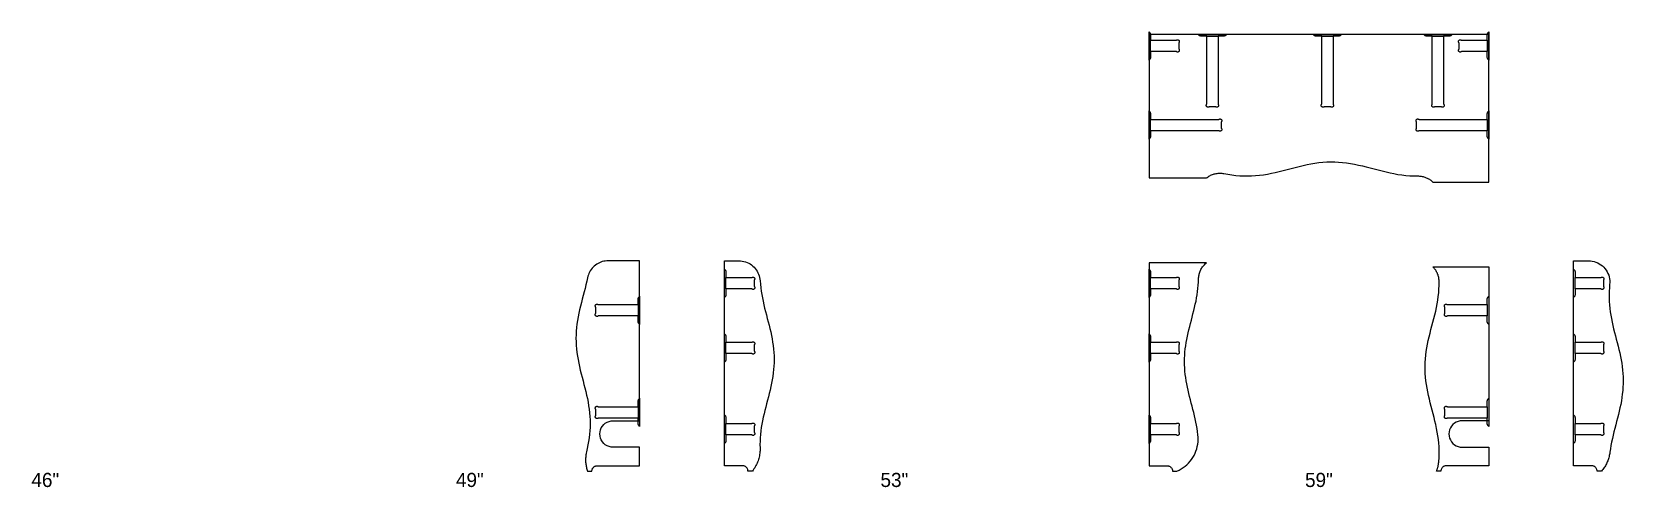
# Model space of a CAD drawing. Header units: inches. Extents: x 0 to 986, y -3 to 61.
# Drawn here: x 502.1 to 727, y -3 to 61.4 of the extents above; entities that cross this region are included whole.
import ezdxf
from ezdxf.enums import TextEntityAlignment as Align

# ---------------------------------------------------------------- set-up
doc = ezdxf.new("R2010")
doc.units = ezdxf.units.IN

msp = doc.modelspace()

# ---------------------------------------------------------------- linework, layer by layer
at = {"layer": 'BRACKET_CUT_LINE', "color": 4}
for p, q in [((668.15, 60.8), (669.75, 60.8)), ((684.4, 60.8), (686, 60.8)), ((700.02, 60.8), (701.62, 60.8)), ((660.2, 58.6), (660.2, 60.2)), ((707.8, 60.2), (707.8, 58.6)), ((660.2, 47.4), (660.2, 49)), ((707.8, 49), (707.8, 47.4)), ((600.2, 25.02), (600.2, 26.62)), ((660.2, 25.02), (660.2, 26.62)), ((720.2, 25.02), (720.2, 26.62)), ((587.8, 22.8), (587.8, 21.2)), ((707.8, 22.8), (707.8, 21.2)), ((600.2, 15.88), (600.2, 17.48)), ((660.2, 15.88), (660.2, 17.48)), ((720.2, 15.88), (720.2, 17.48)), ((587.8, 8.35), (587.8, 6.75)), ((707.8, 8.35), (707.8, 6.75)), ((600.2, 4.38), (600.2, 5.97)), ((660.2, 4.38), (660.2, 5.97)), ((720.2, 4.38), (720.2, 5.97))]:
    msp.add_line(p, q, dxfattribs=at)
at = {"layer": 'BRACKET_OUTLINE', "color": 6}
for points in [[(660, 61.4), (660.04, 61.36), (660.08, 61.32), (660.12, 61.27), (660.15, 61.22), (660.17, 61.17), (660.19, 61.11), (660.2, 61.06), (660.2, 61), (660.2, 60.2), (663.85, 60.2), (663.86, 60.22), (663.88, 60.23), (663.91, 60.24), (663.93, 60.25), (663.95, 60.26), (663.97, 60.27), (664, 60.27), (664.02, 60.27), (664.05, 60.27), (664.07, 60.27), (664.1, 60.26), (664.12, 60.25), (664.14, 60.24), (664.16, 60.23), (664.18, 60.22), (664.2, 60.2), (664.22, 60.18), (664.23, 60.16), (664.24, 60.14), (664.25, 60.12), (664.26, 60.1), (664.27, 60.07), (664.27, 60.05), (664.27, 60.02), (664.27, 60), (664.27, 59.97), (664.26, 59.95), (664.25, 59.93), (664.24, 59.91), (664.23, 59.88), (664.22, 59.86), (664.2, 59.85), (664.2, 58.95), (664.22, 58.94), (664.23, 58.92), (664.24, 58.89), (664.25, 58.87), (664.26, 58.85), (664.27, 58.83), (664.27, 58.8), (664.27, 58.78), (664.27, 58.75), (664.27, 58.73), (664.26, 58.7), (664.25, 58.68), (664.24, 58.66), (664.23, 58.64), (664.22, 58.62), (664.2, 58.6), (664.18, 58.58), (664.16, 58.57), (664.14, 58.56), (664.12, 58.55), (664.1, 58.54), (664.07, 58.53), (664.05, 58.53), (664.02, 58.53), (664, 58.53), (663.97, 58.53), (663.95, 58.54), (663.93, 58.55), (663.91, 58.56), (663.88, 58.57), (663.86, 58.58), (663.85, 58.6), (660.2, 58.6), (660.2, 57.8), (660.2, 57.74), (660.19, 57.69), (660.17, 57.63), (660.15, 57.58), (660.12, 57.53), (660.08, 57.48), (660.04, 57.44), (660, 57.4), (660, 61.4)], [(670.95, 61), (670.91, 60.96), (670.87, 60.92), (670.82, 60.88), (670.77, 60.85), (670.72, 60.83), (670.66, 60.81), (670.61, 60.8), (670.55, 60.8), (669.75, 60.8), (669.75, 51.15), (669.77, 51.14), (669.78, 51.12), (669.79, 51.09), (669.8, 51.07), (669.81, 51.05), (669.82, 51.03), (669.82, 51), (669.82, 50.98), (669.82, 50.95), (669.82, 50.93), (669.81, 50.9), (669.8, 50.88), (669.79, 50.86), (669.78, 50.84), (669.77, 50.82), (669.75, 50.8), (669.73, 50.78), (669.71, 50.77), (669.69, 50.76), (669.67, 50.75), (669.65, 50.74), (669.62, 50.73), (669.6, 50.73), (669.57, 50.73), (669.55, 50.73), (669.52, 50.73), (669.5, 50.74), (669.48, 50.75), (669.46, 50.76), (669.43, 50.77), (669.41, 50.78), (669.4, 50.8), (668.5, 50.8), (668.49, 50.78), (668.47, 50.77), (668.44, 50.76), (668.42, 50.75), (668.4, 50.74), (668.38, 50.73), (668.35, 50.73), (668.33, 50.73), (668.3, 50.73), (668.28, 50.73), (668.25, 50.74), (668.23, 50.75), (668.21, 50.76), (668.19, 50.77), (668.17, 50.78), (668.15, 50.8), (668.13, 50.82), (668.12, 50.84), (668.11, 50.86), (668.1, 50.88), (668.09, 50.9), (668.08, 50.93), (668.08, 50.95), (668.08, 50.98), (668.08, 51), (668.08, 51.03), (668.09, 51.05), (668.1, 51.07), (668.11, 51.09), (668.12, 51.12), (668.13, 51.14), (668.15, 51.15), (668.15, 60.8), (667.35, 60.8), (667.29, 60.8), (667.24, 60.81), (667.18, 60.83), (667.13, 60.85), (667.08, 60.88), (667.03, 60.92), (666.99, 60.96), (666.95, 61), (670.95, 61)], [(687.2, 61), (687.16, 60.96), (687.12, 60.92), (687.07, 60.88), (687.02, 60.85), (686.97, 60.83), (686.91, 60.81), (686.86, 60.8), (686.8, 60.8), (686, 60.8), (686, 51.15), (686.02, 51.14), (686.03, 51.12), (686.04, 51.09), (686.05, 51.07), (686.06, 51.05), (686.07, 51.03), (686.07, 51), (686.07, 50.98), (686.07, 50.95), (686.07, 50.93), (686.06, 50.9), (686.05, 50.88), (686.04, 50.86), (686.03, 50.84), (686.02, 50.82), (686, 50.8), (685.98, 50.78), (685.96, 50.77), (685.94, 50.76), (685.92, 50.75), (685.9, 50.74), (685.87, 50.73), (685.85, 50.73), (685.82, 50.73), (685.8, 50.73), (685.77, 50.73), (685.75, 50.74), (685.73, 50.75), (685.71, 50.76), (685.68, 50.77), (685.66, 50.78), (685.65, 50.8), (684.75, 50.8), (684.74, 50.78), (684.72, 50.77), (684.69, 50.76), (684.67, 50.75), (684.65, 50.74), (684.63, 50.73), (684.6, 50.73), (684.58, 50.73), (684.55, 50.73), (684.53, 50.73), (684.5, 50.74), (684.48, 50.75), (684.46, 50.76), (684.44, 50.77), (684.42, 50.78), (684.4, 50.8), (684.38, 50.82), (684.37, 50.84), (684.36, 50.86), (684.35, 50.88), (684.34, 50.9), (684.33, 50.93), (684.33, 50.95), (684.33, 50.98), (684.33, 51), (684.33, 51.03), (684.34, 51.05), (684.35, 51.07), (684.36, 51.09), (684.37, 51.12), (684.38, 51.14), (684.4, 51.15), (684.4, 60.8), (683.6, 60.8), (683.54, 60.8), (683.49, 60.81), (683.43, 60.83), (683.38, 60.85), (683.33, 60.88), (683.28, 60.92), (683.24, 60.96), (683.2, 61), (687.2, 61)], [(702.83, 61), (702.79, 60.96), (702.75, 60.92), (702.7, 60.88), (702.65, 60.85), (702.6, 60.83), (702.54, 60.81), (702.48, 60.8), (702.42, 60.8), (701.62, 60.8), (701.62, 51.15), (701.64, 51.14), (701.66, 51.12), (701.67, 51.09), (701.68, 51.07), (701.69, 51.05), (701.69, 51.03), (701.7, 51), (701.7, 50.98), (701.7, 50.95), (701.69, 50.93), (701.69, 50.9), (701.68, 50.88), (701.67, 50.86), (701.66, 50.84), (701.64, 50.82), (701.62, 50.8), (701.61, 50.78), (701.59, 50.77), (701.57, 50.76), (701.54, 50.75), (701.52, 50.74), (701.5, 50.73), (701.47, 50.73), (701.45, 50.73), (701.42, 50.73), (701.4, 50.73), (701.38, 50.74), (701.35, 50.75), (701.33, 50.76), (701.31, 50.77), (701.29, 50.78), (701.27, 50.8), (700.38, 50.8), (700.36, 50.78), (700.34, 50.77), (700.32, 50.76), (700.3, 50.75), (700.27, 50.74), (700.25, 50.73), (700.23, 50.73), (700.2, 50.73), (700.18, 50.73), (700.15, 50.73), (700.13, 50.74), (700.11, 50.75), (700.08, 50.76), (700.06, 50.77), (700.04, 50.78), (700.02, 50.8), (700.01, 50.82), (699.99, 50.84), (699.98, 50.86), (699.97, 50.88), (699.96, 50.9), (699.96, 50.93), (699.95, 50.95), (699.95, 50.98), (699.95, 51), (699.96, 51.03), (699.96, 51.05), (699.97, 51.07), (699.98, 51.09), (699.99, 51.12), (700.01, 51.14), (700.02, 51.15), (700.02, 60.8), (699.23, 60.8), (699.17, 60.8), (699.11, 60.81), (699.05, 60.83), (699, 60.85), (698.95, 60.88), (698.9, 60.92), (698.86, 60.96), (698.83, 61), (702.83, 61)], [(708, 57.4), (707.96, 57.44), (707.92, 57.48), (707.88, 57.53), (707.85, 57.58), (707.83, 57.63), (707.81, 57.69), (707.8, 57.74), (707.8, 57.8), (707.8, 58.6), (704.15, 58.6), (704.14, 58.58), (704.12, 58.57), (704.09, 58.56), (704.07, 58.55), (704.05, 58.54), (704.03, 58.53), (704, 58.53), (703.98, 58.53), (703.95, 58.53), (703.93, 58.53), (703.9, 58.54), (703.88, 58.55), (703.86, 58.56), (703.84, 58.57), (703.82, 58.58), (703.8, 58.6), (703.78, 58.62), (703.77, 58.64), (703.76, 58.66), (703.75, 58.68), (703.74, 58.7), (703.73, 58.73), (703.73, 58.75), (703.73, 58.78), (703.73, 58.8), (703.73, 58.83), (703.74, 58.85), (703.75, 58.87), (703.76, 58.89), (703.77, 58.92), (703.78, 58.94), (703.8, 58.95), (703.8, 59.85), (703.78, 59.86), (703.77, 59.88), (703.76, 59.91), (703.75, 59.93), (703.74, 59.95), (703.73, 59.97), (703.73, 60), (703.73, 60.02), (703.73, 60.05), (703.73, 60.07), (703.74, 60.1), (703.75, 60.12), (703.76, 60.14), (703.77, 60.16), (703.78, 60.18), (703.8, 60.2), (703.82, 60.22), (703.84, 60.23), (703.86, 60.24), (703.88, 60.25), (703.9, 60.26), (703.93, 60.27), (703.95, 60.27), (703.98, 60.27), (704, 60.27), (704.03, 60.27), (704.05, 60.26), (704.07, 60.25), (704.09, 60.24), (704.12, 60.23), (704.14, 60.22), (704.15, 60.2), (707.8, 60.2), (707.8, 61), (707.8, 61.06), (707.81, 61.11), (707.83, 61.17), (707.85, 61.22), (707.88, 61.27), (707.92, 61.32), (707.96, 61.36), (708, 61.4), (708, 57.4)], [(660, 50.2), (660.04, 50.16), (660.08, 50.12), (660.12, 50.07), (660.15, 50.02), (660.17, 49.97), (660.19, 49.91), (660.2, 49.86), (660.2, 49.8), (660.2, 49), (669.85, 49), (669.86, 49.02), (669.88, 49.03), (669.91, 49.04), (669.93, 49.05), (669.95, 49.06), (669.97, 49.07), (670, 49.07), (670.02, 49.07), (670.05, 49.07), (670.07, 49.07), (670.1, 49.06), (670.12, 49.05), (670.14, 49.04), (670.16, 49.03), (670.18, 49.02), (670.2, 49), (670.22, 48.98), (670.23, 48.96), (670.24, 48.94), (670.25, 48.92), (670.26, 48.9), (670.27, 48.87), (670.27, 48.85), (670.27, 48.82), (670.27, 48.8), (670.27, 48.77), (670.26, 48.75), (670.25, 48.73), (670.24, 48.71), (670.23, 48.68), (670.22, 48.66), (670.2, 48.65), (670.2, 47.75), (670.22, 47.74), (670.23, 47.72), (670.24, 47.69), (670.25, 47.67), (670.26, 47.65), (670.27, 47.63), (670.27, 47.6), (670.27, 47.58), (670.27, 47.55), (670.27, 47.53), (670.26, 47.5), (670.25, 47.48), (670.24, 47.46), (670.23, 47.44), (670.22, 47.42), (670.2, 47.4), (670.18, 47.38), (670.16, 47.37), (670.14, 47.36), (670.12, 47.35), (670.1, 47.34), (670.07, 47.33), (670.05, 47.33), (670.02, 47.33), (670, 47.33), (669.97, 47.33), (669.95, 47.34), (669.93, 47.35), (669.91, 47.36), (669.88, 47.37), (669.86, 47.38), (669.85, 47.4), (660.2, 47.4), (660.2, 46.6), (660.2, 46.54), (660.19, 46.49), (660.17, 46.43), (660.15, 46.38), (660.12, 46.33), (660.08, 46.28), (660.04, 46.24), (660, 46.2), (660, 50.2)], [(708, 46.2), (707.96, 46.24), (707.92, 46.28), (707.88, 46.33), (707.85, 46.38), (707.83, 46.43), (707.81, 46.49), (707.8, 46.54), (707.8, 46.6), (707.8, 47.4), (698.15, 47.4), (698.14, 47.38), (698.12, 47.37), (698.09, 47.36), (698.07, 47.35), (698.05, 47.34), (698.03, 47.33), (698, 47.33), (697.98, 47.33), (697.95, 47.33), (697.93, 47.33), (697.9, 47.34), (697.88, 47.35), (697.86, 47.36), (697.84, 47.37), (697.82, 47.38), (697.8, 47.4), (697.78, 47.42), (697.77, 47.44), (697.76, 47.46), (697.75, 47.48), (697.74, 47.5), (697.73, 47.53), (697.73, 47.55), (697.73, 47.58), (697.73, 47.6), (697.73, 47.63), (697.74, 47.65), (697.75, 47.67), (697.76, 47.69), (697.77, 47.72), (697.78, 47.74), (697.8, 47.75), (697.8, 48.65), (697.78, 48.66), (697.77, 48.68), (697.76, 48.71), (697.75, 48.73), (697.74, 48.75), (697.73, 48.77), (697.73, 48.8), (697.73, 48.82), (697.73, 48.85), (697.73, 48.87), (697.74, 48.9), (697.75, 48.92), (697.76, 48.94), (697.77, 48.96), (697.78, 48.98), (697.8, 49), (697.82, 49.02), (697.84, 49.03), (697.86, 49.04), (697.88, 49.05), (697.9, 49.06), (697.93, 49.07), (697.95, 49.07), (697.98, 49.07), (698, 49.07), (698.03, 49.07), (698.05, 49.06), (698.07, 49.05), (698.09, 49.04), (698.12, 49.03), (698.14, 49.02), (698.15, 49), (707.8, 49), (707.8, 49.8), (707.8, 49.86), (707.81, 49.91), (707.83, 49.97), (707.85, 50.02), (707.88, 50.07), (707.92, 50.12), (707.96, 50.16), (708, 50.2), (708, 46.2)], [(600, 27.82), (600.04, 27.79), (600.08, 27.75), (600.12, 27.7), (600.15, 27.65), (600.17, 27.6), (600.19, 27.54), (600.2, 27.48), (600.2, 27.43), (600.2, 26.62), (603.85, 26.62), (603.86, 26.64), (603.88, 26.66), (603.91, 26.67), (603.93, 26.68), (603.95, 26.69), (603.97, 26.69), (604, 26.7), (604.02, 26.7), (604.05, 26.7), (604.07, 26.69), (604.1, 26.69), (604.12, 26.68), (604.14, 26.67), (604.16, 26.66), (604.18, 26.64), (604.2, 26.62), (604.22, 26.61), (604.23, 26.59), (604.24, 26.57), (604.25, 26.54), (604.26, 26.52), (604.27, 26.5), (604.27, 26.47), (604.27, 26.45), (604.27, 26.42), (604.27, 26.4), (604.26, 26.38), (604.25, 26.35), (604.24, 26.33), (604.23, 26.31), (604.22, 26.29), (604.2, 26.27), (604.2, 25.38), (604.22, 25.36), (604.23, 25.34), (604.24, 25.32), (604.25, 25.3), (604.26, 25.27), (604.27, 25.25), (604.27, 25.23), (604.27, 25.2), (604.27, 25.18), (604.27, 25.15), (604.26, 25.13), (604.25, 25.11), (604.24, 25.08), (604.23, 25.06), (604.22, 25.04), (604.2, 25.02), (604.18, 25.01), (604.16, 24.99), (604.14, 24.98), (604.12, 24.97), (604.1, 24.96), (604.07, 24.96), (604.05, 24.95), (604.02, 24.95), (604, 24.95), (603.97, 24.96), (603.95, 24.96), (603.93, 24.97), (603.91, 24.98), (603.88, 24.99), (603.86, 25.01), (603.85, 25.02), (600.2, 25.02), (600.2, 24.22), (600.2, 24.17), (600.19, 24.11), (600.17, 24.05), (600.15, 24), (600.12, 23.95), (600.08, 23.9), (600.04, 23.86), (600, 23.82), (600, 27.82)], [(660, 27.82), (660.04, 27.79), (660.08, 27.75), (660.12, 27.7), (660.15, 27.65), (660.17, 27.6), (660.19, 27.54), (660.2, 27.48), (660.2, 27.43), (660.2, 26.62), (663.85, 26.62), (663.86, 26.64), (663.88, 26.66), (663.91, 26.67), (663.93, 26.68), (663.95, 26.69), (663.97, 26.69), (664, 26.7), (664.02, 26.7), (664.05, 26.7), (664.07, 26.69), (664.1, 26.69), (664.12, 26.68), (664.14, 26.67), (664.16, 26.66), (664.18, 26.64), (664.2, 26.62), (664.22, 26.61), (664.23, 26.59), (664.24, 26.57), (664.25, 26.54), (664.26, 26.52), (664.27, 26.5), (664.27, 26.47), (664.27, 26.45), (664.27, 26.42), (664.27, 26.4), (664.26, 26.38), (664.25, 26.35), (664.24, 26.33), (664.23, 26.31), (664.22, 26.29), (664.2, 26.27), (664.2, 25.38), (664.22, 25.36), (664.23, 25.34), (664.24, 25.32), (664.25, 25.3), (664.26, 25.27), (664.27, 25.25), (664.27, 25.23), (664.27, 25.2), (664.27, 25.18), (664.27, 25.15), (664.26, 25.13), (664.25, 25.11), (664.24, 25.08), (664.23, 25.06), (664.22, 25.04), (664.2, 25.02), (664.18, 25.01), (664.16, 24.99), (664.14, 24.98), (664.12, 24.97), (664.1, 24.96), (664.07, 24.96), (664.05, 24.95), (664.02, 24.95), (664, 24.95), (663.97, 24.96), (663.95, 24.96), (663.93, 24.97), (663.91, 24.98), (663.88, 24.99), (663.86, 25.01), (663.85, 25.02), (660.2, 25.02), (660.2, 24.22), (660.2, 24.17), (660.19, 24.11), (660.17, 24.05), (660.15, 24), (660.12, 23.95), (660.08, 23.9), (660.04, 23.86), (660, 23.82), (660, 27.82)], [(720, 27.82), (720.04, 27.79), (720.08, 27.75), (720.12, 27.7), (720.15, 27.65), (720.17, 27.6), (720.19, 27.54), (720.2, 27.48), (720.2, 27.43), (720.2, 26.62), (723.85, 26.62), (723.86, 26.64), (723.88, 26.66), (723.91, 26.67), (723.93, 26.68), (723.95, 26.69), (723.97, 26.69), (724, 26.7), (724.02, 26.7), (724.05, 26.7), (724.07, 26.69), (724.1, 26.69), (724.12, 26.68), (724.14, 26.67), (724.16, 26.66), (724.18, 26.64), (724.2, 26.62), (724.22, 26.61), (724.23, 26.59), (724.24, 26.57), (724.25, 26.54), (724.26, 26.52), (724.27, 26.5), (724.27, 26.47), (724.27, 26.45), (724.27, 26.42), (724.27, 26.4), (724.26, 26.38), (724.25, 26.35), (724.24, 26.33), (724.23, 26.31), (724.22, 26.29), (724.2, 26.27), (724.2, 25.38), (724.22, 25.36), (724.23, 25.34), (724.24, 25.32), (724.25, 25.3), (724.26, 25.27), (724.27, 25.25), (724.27, 25.23), (724.27, 25.2), (724.27, 25.18), (724.27, 25.15), (724.26, 25.13), (724.25, 25.11), (724.24, 25.08), (724.23, 25.06), (724.22, 25.04), (724.2, 25.02), (724.18, 25.01), (724.16, 24.99), (724.14, 24.98), (724.12, 24.97), (724.1, 24.96), (724.07, 24.96), (724.05, 24.95), (724.02, 24.95), (724, 24.95), (723.97, 24.96), (723.95, 24.96), (723.93, 24.97), (723.91, 24.98), (723.88, 24.99), (723.86, 25.01), (723.85, 25.02), (720.2, 25.02), (720.2, 24.22), (720.2, 24.17), (720.19, 24.11), (720.17, 24.05), (720.15, 24), (720.12, 23.95), (720.08, 23.9), (720.04, 23.86), (720, 23.82), (720, 27.82)], [(588, 20), (587.96, 20.04), (587.92, 20.08), (587.88, 20.13), (587.85, 20.18), (587.83, 20.23), (587.81, 20.29), (587.8, 20.34), (587.8, 20.4), (587.8, 21.2), (582.15, 21.2), (582.14, 21.18), (582.12, 21.17), (582.09, 21.16), (582.07, 21.15), (582.05, 21.14), (582.03, 21.13), (582, 21.13), (581.98, 21.13), (581.95, 21.13), (581.93, 21.13), (581.9, 21.14), (581.88, 21.15), (581.86, 21.16), (581.84, 21.17), (581.82, 21.18), (581.8, 21.2), (581.78, 21.22), (581.77, 21.24), (581.76, 21.26), (581.75, 21.28), (581.74, 21.3), (581.73, 21.33), (581.73, 21.35), (581.73, 21.38), (581.73, 21.4), (581.73, 21.43), (581.74, 21.45), (581.75, 21.47), (581.76, 21.49), (581.77, 21.52), (581.78, 21.54), (581.8, 21.55), (581.8, 22.45), (581.78, 22.46), (581.77, 22.48), (581.76, 22.51), (581.75, 22.53), (581.74, 22.55), (581.73, 22.57), (581.73, 22.6), (581.73, 22.62), (581.73, 22.65), (581.73, 22.67), (581.74, 22.7), (581.75, 22.72), (581.76, 22.74), (581.77, 22.76), (581.78, 22.78), (581.8, 22.8), (581.82, 22.82), (581.84, 22.83), (581.86, 22.84), (581.88, 22.85), (581.9, 22.86), (581.93, 22.87), (581.95, 22.87), (581.98, 22.87), (582, 22.87), (582.03, 22.87), (582.05, 22.86), (582.07, 22.85), (582.09, 22.84), (582.12, 22.83), (582.14, 22.82), (582.15, 22.8), (587.8, 22.8), (587.8, 23.6), (587.8, 23.66), (587.81, 23.71), (587.83, 23.77), (587.85, 23.82), (587.88, 23.87), (587.92, 23.92), (587.96, 23.96), (588, 24), (588, 20)], [(708, 20), (707.96, 20.04), (707.92, 20.08), (707.88, 20.13), (707.85, 20.18), (707.83, 20.23), (707.81, 20.29), (707.8, 20.34), (707.8, 20.4), (707.8, 21.2), (702.15, 21.2), (702.14, 21.18), (702.12, 21.17), (702.09, 21.16), (702.07, 21.15), (702.05, 21.14), (702.03, 21.13), (702, 21.13), (701.98, 21.13), (701.95, 21.13), (701.93, 21.13), (701.9, 21.14), (701.88, 21.15), (701.86, 21.16), (701.84, 21.17), (701.82, 21.18), (701.8, 21.2), (701.78, 21.22), (701.77, 21.24), (701.76, 21.26), (701.75, 21.28), (701.74, 21.3), (701.73, 21.33), (701.73, 21.35), (701.73, 21.38), (701.73, 21.4), (701.73, 21.43), (701.74, 21.45), (701.75, 21.47), (701.76, 21.49), (701.77, 21.52), (701.78, 21.54), (701.8, 21.55), (701.8, 22.45), (701.78, 22.46), (701.77, 22.48), (701.76, 22.51), (701.75, 22.53), (701.74, 22.55), (701.73, 22.57), (701.73, 22.6), (701.73, 22.62), (701.73, 22.65), (701.73, 22.67), (701.74, 22.7), (701.75, 22.72), (701.76, 22.74), (701.77, 22.76), (701.78, 22.78), (701.8, 22.8), (701.82, 22.82), (701.84, 22.83), (701.86, 22.84), (701.88, 22.85), (701.9, 22.86), (701.93, 22.87), (701.95, 22.87), (701.98, 22.87), (702, 22.87), (702.03, 22.87), (702.05, 22.86), (702.07, 22.85), (702.09, 22.84), (702.12, 22.83), (702.14, 22.82), (702.15, 22.8), (707.8, 22.8), (707.8, 23.6), (707.8, 23.66), (707.81, 23.71), (707.83, 23.77), (707.85, 23.82), (707.88, 23.87), (707.92, 23.92), (707.96, 23.96), (708, 24), (708, 20)], [(600, 18.68), (600.04, 18.64), (600.08, 18.6), (600.12, 18.55), (600.15, 18.5), (600.17, 18.45), (600.19, 18.39), (600.2, 18.33), (600.2, 18.28), (600.2, 17.48), (603.85, 17.48), (603.86, 17.49), (603.88, 17.51), (603.91, 17.52), (603.93, 17.53), (603.95, 17.54), (603.97, 17.54), (604, 17.55), (604.02, 17.55), (604.05, 17.55), (604.07, 17.54), (604.1, 17.54), (604.12, 17.53), (604.14, 17.52), (604.16, 17.51), (604.18, 17.49), (604.2, 17.48), (604.22, 17.46), (604.23, 17.44), (604.24, 17.42), (604.25, 17.39), (604.26, 17.37), (604.27, 17.35), (604.27, 17.32), (604.27, 17.3), (604.27, 17.27), (604.27, 17.25), (604.26, 17.23), (604.25, 17.2), (604.24, 17.18), (604.23, 17.16), (604.22, 17.14), (604.2, 17.12), (604.2, 16.23), (604.22, 16.21), (604.23, 16.19), (604.24, 16.17), (604.25, 16.15), (604.26, 16.12), (604.27, 16.1), (604.27, 16.08), (604.27, 16.05), (604.27, 16.03), (604.27, 16), (604.26, 15.98), (604.25, 15.96), (604.24, 15.93), (604.23, 15.91), (604.22, 15.89), (604.2, 15.88), (604.18, 15.86), (604.16, 15.84), (604.14, 15.83), (604.12, 15.82), (604.1, 15.81), (604.07, 15.81), (604.05, 15.8), (604.02, 15.8), (604, 15.8), (603.97, 15.81), (603.95, 15.81), (603.93, 15.82), (603.91, 15.83), (603.88, 15.84), (603.86, 15.86), (603.85, 15.88), (600.2, 15.88), (600.2, 15.08), (600.2, 15.02), (600.19, 14.96), (600.17, 14.9), (600.15, 14.85), (600.12, 14.8), (600.08, 14.75), (600.04, 14.71), (600, 14.68), (600, 18.68)], [(660, 18.68), (660.04, 18.64), (660.08, 18.6), (660.12, 18.55), (660.15, 18.5), (660.17, 18.45), (660.19, 18.39), (660.2, 18.33), (660.2, 18.28), (660.2, 17.48), (663.85, 17.48), (663.86, 17.49), (663.88, 17.51), (663.91, 17.52), (663.93, 17.53), (663.95, 17.54), (663.97, 17.54), (664, 17.55), (664.02, 17.55), (664.05, 17.55), (664.07, 17.54), (664.1, 17.54), (664.12, 17.53), (664.14, 17.52), (664.16, 17.51), (664.18, 17.49), (664.2, 17.48), (664.22, 17.46), (664.23, 17.44), (664.24, 17.42), (664.25, 17.39), (664.26, 17.37), (664.27, 17.35), (664.27, 17.32), (664.27, 17.3), (664.27, 17.27), (664.27, 17.25), (664.26, 17.23), (664.25, 17.2), (664.24, 17.18), (664.23, 17.16), (664.22, 17.14), (664.2, 17.12), (664.2, 16.23), (664.22, 16.21), (664.23, 16.19), (664.24, 16.17), (664.25, 16.15), (664.26, 16.12), (664.27, 16.1), (664.27, 16.08), (664.27, 16.05), (664.27, 16.03), (664.27, 16), (664.26, 15.98), (664.25, 15.96), (664.24, 15.93), (664.23, 15.91), (664.22, 15.89), (664.2, 15.88), (664.18, 15.86), (664.16, 15.84), (664.14, 15.83), (664.12, 15.82), (664.1, 15.81), (664.07, 15.81), (664.05, 15.8), (664.02, 15.8), (664, 15.8), (663.97, 15.81), (663.95, 15.81), (663.93, 15.82), (663.91, 15.83), (663.88, 15.84), (663.86, 15.86), (663.85, 15.88), (660.2, 15.88), (660.2, 15.08), (660.2, 15.02), (660.19, 14.96), (660.17, 14.9), (660.15, 14.85), (660.12, 14.8), (660.08, 14.75), (660.04, 14.71), (660, 14.68), (660, 18.68)], [(720, 18.68), (720.04, 18.64), (720.08, 18.6), (720.12, 18.55), (720.15, 18.5), (720.17, 18.45), (720.19, 18.39), (720.2, 18.33), (720.2, 18.28), (720.2, 17.48), (723.85, 17.48), (723.86, 17.49), (723.88, 17.51), (723.91, 17.52), (723.93, 17.53), (723.95, 17.54), (723.97, 17.54), (724, 17.55), (724.02, 17.55), (724.05, 17.55), (724.07, 17.54), (724.1, 17.54), (724.12, 17.53), (724.14, 17.52), (724.16, 17.51), (724.18, 17.49), (724.2, 17.48), (724.22, 17.46), (724.23, 17.44), (724.24, 17.42), (724.25, 17.39), (724.26, 17.37), (724.27, 17.35), (724.27, 17.32), (724.27, 17.3), (724.27, 17.27), (724.27, 17.25), (724.26, 17.23), (724.25, 17.2), (724.24, 17.18), (724.23, 17.16), (724.22, 17.14), (724.2, 17.12), (724.2, 16.23), (724.22, 16.21), (724.23, 16.19), (724.24, 16.17), (724.25, 16.15), (724.26, 16.12), (724.27, 16.1), (724.27, 16.08), (724.27, 16.05), (724.27, 16.03), (724.27, 16), (724.26, 15.98), (724.25, 15.96), (724.24, 15.93), (724.23, 15.91), (724.22, 15.89), (724.2, 15.88), (724.18, 15.86), (724.16, 15.84), (724.14, 15.83), (724.12, 15.82), (724.1, 15.81), (724.07, 15.81), (724.05, 15.8), (724.02, 15.8), (724, 15.8), (723.97, 15.81), (723.95, 15.81), (723.93, 15.82), (723.91, 15.83), (723.88, 15.84), (723.86, 15.86), (723.85, 15.88), (720.2, 15.88), (720.2, 15.08), (720.2, 15.02), (720.19, 14.96), (720.17, 14.9), (720.15, 14.85), (720.12, 14.8), (720.08, 14.75), (720.04, 14.71), (720, 14.68), (720, 18.68)], [(588, 5.55), (587.96, 5.59), (587.92, 5.63), (587.88, 5.68), (587.85, 5.73), (587.83, 5.78), (587.81, 5.84), (587.8, 5.89), (587.8, 5.95), (587.8, 6.75), (582.15, 6.75), (582.14, 6.73), (582.12, 6.72), (582.09, 6.71), (582.07, 6.7), (582.05, 6.69), (582.03, 6.68), (582, 6.68), (581.98, 6.68), (581.95, 6.68), (581.93, 6.68), (581.9, 6.69), (581.88, 6.7), (581.86, 6.71), (581.84, 6.72), (581.82, 6.73), (581.8, 6.75), (581.78, 6.77), (581.77, 6.79), (581.76, 6.81), (581.75, 6.83), (581.74, 6.85), (581.73, 6.88), (581.73, 6.9), (581.73, 6.93), (581.73, 6.95), (581.73, 6.98), (581.74, 7), (581.75, 7.02), (581.76, 7.04), (581.77, 7.07), (581.78, 7.09), (581.8, 7.1), (581.8, 8), (581.78, 8.01), (581.77, 8.03), (581.76, 8.06), (581.75, 8.08), (581.74, 8.1), (581.73, 8.12), (581.73, 8.15), (581.73, 8.17), (581.73, 8.2), (581.73, 8.22), (581.74, 8.25), (581.75, 8.27), (581.76, 8.29), (581.77, 8.31), (581.78, 8.33), (581.8, 8.35), (581.82, 8.37), (581.84, 8.38), (581.86, 8.39), (581.88, 8.4), (581.9, 8.41), (581.93, 8.42), (581.95, 8.42), (581.98, 8.42), (582, 8.42), (582.03, 8.42), (582.05, 8.41), (582.07, 8.4), (582.09, 8.39), (582.12, 8.38), (582.14, 8.37), (582.15, 8.35), (587.8, 8.35), (587.8, 9.15), (587.8, 9.21), (587.81, 9.26), (587.83, 9.32), (587.85, 9.37), (587.88, 9.42), (587.92, 9.47), (587.96, 9.51), (588, 9.55), (588, 5.55)], [(708, 5.55), (707.96, 5.59), (707.92, 5.63), (707.88, 5.68), (707.85, 5.73), (707.83, 5.78), (707.81, 5.84), (707.8, 5.89), (707.8, 5.95), (707.8, 6.75), (702.15, 6.75), (702.14, 6.73), (702.12, 6.72), (702.09, 6.71), (702.07, 6.7), (702.05, 6.69), (702.03, 6.68), (702, 6.68), (701.98, 6.68), (701.95, 6.68), (701.93, 6.68), (701.9, 6.69), (701.88, 6.7), (701.86, 6.71), (701.84, 6.72), (701.82, 6.73), (701.8, 6.75), (701.78, 6.77), (701.77, 6.79), (701.76, 6.81), (701.75, 6.83), (701.74, 6.85), (701.73, 6.88), (701.73, 6.9), (701.73, 6.93), (701.73, 6.95), (701.73, 6.98), (701.74, 7), (701.75, 7.02), (701.76, 7.04), (701.77, 7.07), (701.78, 7.09), (701.8, 7.1), (701.8, 8), (701.78, 8.01), (701.77, 8.03), (701.76, 8.06), (701.75, 8.08), (701.74, 8.1), (701.73, 8.12), (701.73, 8.15), (701.73, 8.17), (701.73, 8.2), (701.73, 8.22), (701.74, 8.25), (701.75, 8.27), (701.76, 8.29), (701.77, 8.31), (701.78, 8.33), (701.8, 8.35), (701.82, 8.37), (701.84, 8.38), (701.86, 8.39), (701.88, 8.4), (701.9, 8.41), (701.93, 8.42), (701.95, 8.42), (701.98, 8.42), (702, 8.42), (702.03, 8.42), (702.05, 8.41), (702.07, 8.4), (702.09, 8.39), (702.12, 8.38), (702.14, 8.37), (702.15, 8.35), (707.8, 8.35), (707.8, 9.15), (707.8, 9.21), (707.81, 9.26), (707.83, 9.32), (707.85, 9.37), (707.88, 9.42), (707.92, 9.47), (707.96, 9.51), (708, 9.55), (708, 5.55)], [(600, 7.17), (600.04, 7.14), (600.08, 7.1), (600.12, 7.05), (600.15, 7), (600.17, 6.95), (600.19, 6.89), (600.2, 6.83), (600.2, 6.78), (600.2, 5.97), (603.85, 5.97), (603.86, 5.99), (603.88, 6.01), (603.91, 6.02), (603.93, 6.03), (603.95, 6.04), (603.97, 6.04), (604, 6.05), (604.02, 6.05), (604.05, 6.05), (604.07, 6.04), (604.1, 6.04), (604.12, 6.03), (604.14, 6.02), (604.16, 6.01), (604.18, 5.99), (604.2, 5.97), (604.22, 5.96), (604.23, 5.94), (604.24, 5.92), (604.25, 5.89), (604.26, 5.87), (604.27, 5.85), (604.27, 5.82), (604.27, 5.8), (604.27, 5.77), (604.27, 5.75), (604.26, 5.73), (604.25, 5.7), (604.24, 5.68), (604.23, 5.66), (604.22, 5.64), (604.2, 5.62), (604.2, 4.73), (604.22, 4.71), (604.23, 4.69), (604.24, 4.67), (604.25, 4.65), (604.26, 4.62), (604.27, 4.6), (604.27, 4.58), (604.27, 4.55), (604.27, 4.53), (604.27, 4.5), (604.26, 4.48), (604.25, 4.46), (604.24, 4.43), (604.23, 4.41), (604.22, 4.39), (604.2, 4.38), (604.18, 4.36), (604.16, 4.34), (604.14, 4.33), (604.12, 4.32), (604.1, 4.31), (604.07, 4.31), (604.05, 4.3), (604.02, 4.3), (604, 4.3), (603.97, 4.31), (603.95, 4.31), (603.93, 4.32), (603.91, 4.33), (603.88, 4.34), (603.86, 4.36), (603.85, 4.38), (600.2, 4.38), (600.2, 3.57), (600.2, 3.52), (600.19, 3.46), (600.17, 3.4), (600.15, 3.35), (600.12, 3.3), (600.08, 3.25), (600.04, 3.21), (600, 3.17), (600, 7.17)], [(660, 7.17), (660.04, 7.14), (660.08, 7.1), (660.12, 7.05), (660.15, 7), (660.17, 6.95), (660.19, 6.89), (660.2, 6.83), (660.2, 6.78), (660.2, 5.97), (663.85, 5.97), (663.86, 5.99), (663.88, 6.01), (663.91, 6.02), (663.93, 6.03), (663.95, 6.04), (663.97, 6.04), (664, 6.05), (664.02, 6.05), (664.05, 6.05), (664.07, 6.04), (664.1, 6.04), (664.12, 6.03), (664.14, 6.02), (664.16, 6.01), (664.18, 5.99), (664.2, 5.97), (664.22, 5.96), (664.23, 5.94), (664.24, 5.92), (664.25, 5.89), (664.26, 5.87), (664.27, 5.85), (664.27, 5.82), (664.27, 5.8), (664.27, 5.77), (664.27, 5.75), (664.26, 5.73), (664.25, 5.7), (664.24, 5.68), (664.23, 5.66), (664.22, 5.64), (664.2, 5.62), (664.2, 4.73), (664.22, 4.71), (664.23, 4.69), (664.24, 4.67), (664.25, 4.65), (664.26, 4.62), (664.27, 4.6), (664.27, 4.58), (664.27, 4.55), (664.27, 4.53), (664.27, 4.5), (664.26, 4.48), (664.25, 4.46), (664.24, 4.43), (664.23, 4.41), (664.22, 4.39), (664.2, 4.38), (664.18, 4.36), (664.16, 4.34), (664.14, 4.33), (664.12, 4.32), (664.1, 4.31), (664.07, 4.31), (664.05, 4.3), (664.02, 4.3), (664, 4.3), (663.97, 4.31), (663.95, 4.31), (663.93, 4.32), (663.91, 4.33), (663.88, 4.34), (663.86, 4.36), (663.85, 4.38), (660.2, 4.38), (660.2, 3.57), (660.2, 3.52), (660.19, 3.46), (660.17, 3.4), (660.15, 3.35), (660.12, 3.3), (660.08, 3.25), (660.04, 3.21), (660, 3.17), (660, 7.17)], [(720, 7.17), (720.04, 7.14), (720.08, 7.1), (720.12, 7.05), (720.15, 7), (720.17, 6.95), (720.19, 6.89), (720.2, 6.83), (720.2, 6.78), (720.2, 5.97), (723.85, 5.97), (723.86, 5.99), (723.88, 6.01), (723.91, 6.02), (723.93, 6.03), (723.95, 6.04), (723.97, 6.04), (724, 6.05), (724.02, 6.05), (724.05, 6.05), (724.07, 6.04), (724.1, 6.04), (724.12, 6.03), (724.14, 6.02), (724.16, 6.01), (724.18, 5.99), (724.2, 5.97), (724.22, 5.96), (724.23, 5.94), (724.24, 5.92), (724.25, 5.89), (724.26, 5.87), (724.27, 5.85), (724.27, 5.82), (724.27, 5.8), (724.27, 5.77), (724.27, 5.75), (724.26, 5.73), (724.25, 5.7), (724.24, 5.68), (724.23, 5.66), (724.22, 5.64), (724.2, 5.62), (724.2, 4.73), (724.22, 4.71), (724.23, 4.69), (724.24, 4.67), (724.25, 4.65), (724.26, 4.62), (724.27, 4.6), (724.27, 4.58), (724.27, 4.55), (724.27, 4.53), (724.27, 4.5), (724.26, 4.48), (724.25, 4.46), (724.24, 4.43), (724.23, 4.41), (724.22, 4.39), (724.2, 4.38), (724.18, 4.36), (724.16, 4.34), (724.14, 4.33), (724.12, 4.32), (724.1, 4.31), (724.07, 4.31), (724.05, 4.3), (724.02, 4.3), (724, 4.3), (723.97, 4.31), (723.95, 4.31), (723.93, 4.32), (723.91, 4.33), (723.88, 4.34), (723.86, 4.36), (723.85, 4.38), (720.2, 4.38), (720.2, 3.57), (720.2, 3.52), (720.19, 3.46), (720.17, 3.4), (720.15, 3.35), (720.12, 3.3), (720.08, 3.25), (720.04, 3.21), (720, 3.17), (720, 7.17)]]:
    msp.add_lwpolyline(points, close=True, dxfattribs=at)
at = {"layer": 'SHELF_BACK', "color": 3}
msp.add_lwpolyline([(708, 61), (660, 61), (660, 40.73), (668.11, 40.73), (668.11, 40.73), (668.22, 40.81), (668.33, 40.89), (668.45, 40.97), (668.57, 41.04), (668.69, 41.1), (668.82, 41.16), (668.95, 41.21), (669.08, 41.25), (669.21, 41.29), (669.34, 41.32), (669.48, 41.35), (669.62, 41.37), (669.75, 41.39), (669.89, 41.39), (670.03, 41.4), (670.17, 41.39), (670.3, 41.38), (670.44, 41.36), (670.58, 41.34), (670.58, 41.34), (671.13, 41.24), (671.69, 41.15), (672.25, 41.08), (672.81, 41.03), (673.37, 41.01), (673.93, 41), (674.49, 41.02), (675.05, 41.05), (675.61, 41.11), (676.17, 41.18), (676.73, 41.28), (677.28, 41.38), (677.84, 41.51), (678.4, 41.64), (678.96, 41.78), (679.52, 41.92), (680.08, 42.07), (680.64, 42.21), (681.2, 42.35), (681.76, 42.49), (682.32, 42.61), (682.87, 42.72), (683.43, 42.81), (683.99, 42.89), (684.55, 42.95), (685.11, 42.98), (685.67, 43), (686.23, 42.99), (686.79, 42.97), (687.35, 42.92), (687.91, 42.85), (688.47, 42.77), (689.02, 42.67), (689.58, 42.55), (690.14, 42.43), (690.7, 42.29), (691.26, 42.15), (691.82, 42), (692.38, 41.85), (692.94, 41.71), (693.5, 41.58), (694.06, 41.45), (694.61, 41.33), (695.17, 41.23), (695.73, 41.15), (696.29, 41.08), (696.85, 41.03), (697.41, 41.01), (697.97, 41), (697.97, 41), (698.09, 41), (698.22, 40.99), (698.34, 40.98), (698.46, 40.96), (698.59, 40.94), (698.71, 40.92), (698.83, 40.88), (698.95, 40.85), (699.06, 40.81), (699.18, 40.76), (699.29, 40.71), (699.4, 40.65), (699.51, 40.59), (699.62, 40.53), (699.72, 40.46), (699.82, 40.39), (699.92, 40.31), (700.01, 40.23), (700.1, 40.14), (708, 40.14), (708, 61)], close=True, dxfattribs=at)
at = {"layer": 'SHELF_LEFT', "color": 5}
for points in [[(588, 0), (588, 2.62), (584.25, 2.62), (583.96, 2.65), (583.67, 2.72), (583.4, 2.83), (583.15, 2.98), (582.92, 3.17), (582.73, 3.4), (582.58, 3.65), (582.47, 3.92), (582.4, 4.21), (582.38, 4.5), (582.4, 4.79), (582.47, 5.08), (582.58, 5.35), (582.73, 5.6), (582.92, 5.83), (583.15, 6.02), (583.4, 6.17), (583.67, 6.28), (583.96, 6.35), (584.25, 6.38), (588, 6.38), (588, 29), (583.57, 29), (583.57, 29), (583.35, 28.99), (583.14, 28.97), (582.92, 28.93), (582.72, 28.88), (582.51, 28.81), (582.31, 28.72), (582.12, 28.63), (581.93, 28.51), (581.76, 28.39), (581.59, 28.25), (581.43, 28.1), (581.28, 27.95), (581.15, 27.78), (581.03, 27.6), (580.92, 27.41), (580.83, 27.22), (580.75, 27.01), (580.68, 26.81), (580.63, 26.6), (580.63, 26.6), (580.52, 26.1), (580.4, 25.59), (580.28, 25.09), (580.15, 24.59), (580.02, 24.08), (579.89, 23.58), (579.76, 23.08), (579.64, 22.57), (579.52, 22.07), (579.41, 21.57), (579.31, 21.07), (579.22, 20.56), (579.14, 20.06), (579.08, 19.56), (579.04, 19.05), (579.01, 18.55), (579, 18.05), (579.01, 17.55), (579.03, 17.04), (579.07, 16.54), (579.13, 16.04), (579.2, 15.53), (579.29, 15.03), (579.39, 14.53), (579.49, 14.03), (579.61, 13.52), (579.74, 13.02), (579.87, 12.52), (580, 12.01), (580.13, 11.51), (580.26, 11.01), (580.38, 10.5), (580.5, 10), (580.61, 9.5), (580.71, 9), (580.79, 8.49), (580.87, 7.99), (580.93, 7.49), (580.97, 6.98), (580.99, 6.48), (581, 5.98), (580.99, 5.48), (580.96, 4.97), (580.92, 4.47), (580.86, 3.97), (580.79, 3.46), (580.7, 2.96), (580.6, 2.46), (580.49, 1.96), (580.49, 1.96), (580.46, 1.81), (580.43, 1.67), (580.41, 1.53), (580.39, 1.39), (580.38, 1.24), (580.37, 1.1), (580.37, 0.95), (580.36, 0.81), (580.37, 0.67), (580.37, 0.52), (580.39, 0.38), (580.4, 0.23), (580.42, 0.09), (580.45, -0.05), (580.47, -0.19), (580.5, -0.33), (580.54, -0.47), (580.58, -0.61), (580.62, -0.75), (581.25, -0.75), (581.25, -0.75), (581.25, -0.67), (581.27, -0.58), (581.29, -0.5), (581.32, -0.42), (581.36, -0.35), (581.41, -0.28), (581.47, -0.22), (581.53, -0.16), (581.6, -0.11), (581.67, -0.07), (581.75, -0.04), (581.83, -0.02), (581.92, 0), (582, 0), (588, 0)], [(708, 0), (702, 0), (702, 0), (701.92, 0), (701.83, -0.02), (701.75, -0.04), (701.67, -0.07), (701.6, -0.11), (701.53, -0.16), (701.47, -0.22), (701.41, -0.28), (701.36, -0.35), (701.32, -0.42), (701.29, -0.5), (701.27, -0.58), (701.25, -0.67), (701.25, -0.75), (700.62, -0.75), (700.62, -0.75), (700.65, -0.68), (700.68, -0.61), (700.7, -0.54), (700.72, -0.47), (700.75, -0.4), (700.77, -0.32), (700.79, -0.25), (700.81, -0.18), (700.83, -0.11), (700.84, -0.03), (700.86, 0.04), (700.87, 0.11), (700.89, 0.19), (700.9, 0.26), (700.91, 0.34), (700.92, 0.41), (700.93, 0.48), (700.94, 0.56), (700.95, 0.63), (700.95, 0.63), (700.98, 1.15), (701, 1.67), (701, 2.19), (700.98, 2.71), (700.94, 3.22), (700.89, 3.74), (700.82, 4.26), (700.73, 4.78), (700.63, 5.3), (700.52, 5.82), (700.4, 6.33), (700.27, 6.85), (700.14, 7.37), (700, 7.89), (699.87, 8.41), (699.74, 8.92), (699.61, 9.44), (699.49, 9.96), (699.38, 10.48), (699.28, 11), (699.19, 11.52), (699.12, 12.03), (699.06, 12.55), (699.02, 13.07), (699, 13.59), (699, 14.11), (699.02, 14.63), (699.05, 15.14), (699.1, 15.66), (699.17, 16.18), (699.26, 16.7), (699.35, 17.22), (699.46, 17.73), (699.58, 18.25), (699.71, 18.77), (699.84, 19.29), (699.98, 19.81), (700.11, 20.33), (700.24, 20.84), (700.37, 21.36), (700.5, 21.88), (700.61, 22.4), (700.71, 22.92), (700.8, 23.44), (700.87, 23.95), (700.93, 24.47), (700.97, 24.99), (700.99, 25.51), (701, 26.03), (701, 26.03), (701, 26.15), (700.99, 26.27), (700.97, 26.4), (700.95, 26.52), (700.93, 26.64), (700.9, 26.76), (700.87, 26.88), (700.83, 27), (700.78, 27.12), (700.74, 27.23), (700.68, 27.34), (700.62, 27.45), (700.56, 27.56), (700.5, 27.66), (700.43, 27.77), (700.35, 27.87), (700.27, 27.96), (700.19, 28.05), (700.1, 28.14), (708, 28.14), (708, 6.38), (704.25, 6.38), (703.96, 6.35), (703.67, 6.28), (703.4, 6.17), (703.15, 6.02), (702.92, 5.83), (702.73, 5.6), (702.58, 5.35), (702.47, 5.08), (702.4, 4.79), (702.38, 4.5), (702.4, 4.21), (702.47, 3.92), (702.58, 3.65), (702.73, 3.4), (702.92, 3.17), (703.15, 2.98), (703.4, 2.83), (703.67, 2.72), (703.96, 2.65), (704.25, 2.62), (708, 2.62), (708, 0)]]:
    msp.add_lwpolyline(points, close=True, dxfattribs=at)
at = {"layer": 'SHELF_RIGHT', "color": 1}
for points in [[(600, 0), (600, 29), (602.03, 29), (602.03, 29), (602.27, 28.99), (602.5, 28.96), (602.74, 28.91), (602.97, 28.85), (603.19, 28.76), (603.41, 28.66), (603.62, 28.55), (603.81, 28.41), (604, 28.26), (604.17, 28.1), (604.33, 27.92), (604.48, 27.73), (604.61, 27.53), (604.72, 27.32), (604.82, 27.1), (604.9, 26.87), (604.96, 26.64), (605, 26.41), (605.02, 26.17), (605.02, 26.17), (605.06, 25.69), (605.11, 25.2), (605.17, 24.72), (605.25, 24.24), (605.34, 23.76), (605.44, 23.27), (605.55, 22.79), (605.66, 22.31), (605.79, 21.82), (605.91, 21.34), (606.04, 20.86), (606.16, 20.38), (606.29, 19.89), (606.4, 19.41), (606.52, 18.93), (606.62, 18.44), (606.71, 17.96), (606.8, 17.48), (606.87, 17), (606.92, 16.51), (606.96, 16.03), (606.99, 15.55), (607, 15.06), (606.99, 14.58), (606.97, 14.1), (606.94, 13.62), (606.88, 13.13), (606.82, 12.65), (606.74, 12.17), (606.65, 11.69), (606.55, 11.2), (606.44, 10.72), (606.32, 10.24), (606.2, 9.75), (606.07, 9.27), (605.94, 8.79), (605.82, 8.31), (605.7, 7.82), (605.58, 7.34), (605.47, 6.86), (605.37, 6.37), (605.27, 5.89), (605.19, 5.41), (605.12, 4.93), (605.07, 4.44), (605.03, 3.96), (605.01, 3.48), (605, 2.99), (605.01, 2.51), (605.01, 2.51), (605.01, 2.33), (605.01, 2.14), (605, 1.96), (604.98, 1.78), (604.95, 1.59), (604.92, 1.41), (604.89, 1.23), (604.84, 1.05), (604.79, 0.87), (604.73, 0.7), (604.67, 0.53), (604.6, 0.36), (604.52, 0.19), (604.44, 0.02), (604.35, -0.14), (604.26, -0.3), (604.15, -0.45), (604.05, -0.6), (603.94, -0.75), (603.31, -0.75), (603.31, -0.75), (603.31, -0.67), (603.29, -0.58), (603.27, -0.5), (603.24, -0.42), (603.2, -0.35), (603.15, -0.28), (603.09, -0.22), (603.03, -0.16), (602.96, -0.11), (602.89, -0.07), (602.81, -0.04), (602.73, -0.02), (602.65, 0), (602.56, 0), (600, 0)], [(660, 0), (662.56, 0), (662.56, 0), (662.65, 0), (662.73, -0.02), (662.81, -0.04), (662.89, -0.07), (662.96, -0.11), (663.03, -0.16), (663.09, -0.22), (663.15, -0.28), (663.2, -0.35), (663.24, -0.42), (663.27, -0.5), (663.29, -0.58), (663.31, -0.67), (663.31, -0.75), (663.94, -0.75), (663.94, -0.75), (664.24, -0.61), (664.53, -0.44), (664.81, -0.26), (665.08, -0.06), (665.33, 0.16), (665.57, 0.39), (665.79, 0.64), (665.99, 0.91), (666.18, 1.18), (666.35, 1.47), (666.49, 1.77), (666.62, 2.08), (666.73, 2.4), (666.81, 2.72), (666.88, 3.05), (666.92, 3.38), (666.94, 3.71), (666.93, 4.05), (666.91, 4.38), (666.91, 4.38), (666.85, 4.83), (666.78, 5.28), (666.7, 5.73), (666.62, 6.18), (666.52, 6.63), (666.42, 7.08), (666.31, 7.53), (666.19, 7.98), (666.07, 8.43), (665.96, 8.88), (665.84, 9.34), (665.72, 9.79), (665.61, 10.24), (665.51, 10.69), (665.41, 11.14), (665.32, 11.59), (665.24, 12.04), (665.17, 12.49), (665.11, 12.94), (665.06, 13.39), (665.03, 13.84), (665.01, 14.29), (665, 14.74), (665.01, 15.19), (665.03, 15.64), (665.06, 16.09), (665.11, 16.54), (665.17, 16.99), (665.24, 17.44), (665.33, 17.89), (665.42, 18.34), (665.52, 18.79), (665.62, 19.24), (665.74, 19.69), (665.85, 20.15), (665.97, 20.6), (666.09, 21.05), (666.2, 21.5), (666.32, 21.95), (666.43, 22.4), (666.53, 22.85), (666.63, 23.3), (666.71, 23.75), (666.79, 24.2), (666.86, 24.65), (666.91, 25.1), (666.95, 25.55), (666.98, 26), (667, 26.45), (667, 26.45), (667, 26.59), (667.02, 26.73), (667.03, 26.86), (667.06, 27), (667.09, 27.13), (667.13, 27.27), (667.17, 27.4), (667.22, 27.53), (667.27, 27.65), (667.33, 27.78), (667.4, 27.9), (667.47, 28.01), (667.55, 28.13), (667.63, 28.24), (667.72, 28.35), (667.81, 28.45), (667.91, 28.55), (668.01, 28.64), (668.11, 28.73), (660, 28.73), (660, 0)], [(720, 0), (720, 29), (722.11, 29), (722.11, 29), (722.38, 28.99), (722.64, 28.95), (722.9, 28.89), (723.15, 28.81), (723.4, 28.71), (723.63, 28.59), (723.85, 28.44), (724.06, 28.28), (724.26, 28.1), (724.43, 27.9), (724.59, 27.69), (724.73, 27.46), (724.85, 27.22), (724.95, 26.98), (725.02, 26.72), (725.08, 26.46), (725.11, 26.2), (725.11, 25.93), (725.09, 25.67), (725.09, 25.67), (725.05, 25.18), (725.02, 24.7), (725, 24.21), (725, 23.73), (725.02, 23.24), (725.05, 22.76), (725.1, 22.27), (725.16, 21.79), (725.24, 21.3), (725.33, 20.82), (725.43, 20.33), (725.53, 19.85), (725.65, 19.36), (725.77, 18.88), (725.9, 18.39), (726.02, 17.91), (726.15, 17.42), (726.27, 16.94), (726.39, 16.45), (726.51, 15.97), (726.61, 15.48), (726.71, 15), (726.79, 14.51), (726.86, 14.03), (726.92, 13.54), (726.96, 13.06), (726.99, 12.57), (727, 12.09), (726.99, 11.6), (726.97, 11.12), (726.94, 10.63), (726.88, 10.15), (726.82, 9.66), (726.74, 9.18), (726.65, 8.69), (726.55, 8.21), (726.44, 7.72), (726.32, 7.24), (726.2, 6.76), (726.07, 6.27), (725.94, 5.79), (725.82, 5.3), (725.69, 4.82), (725.58, 4.33), (725.47, 3.85), (725.36, 3.36), (725.27, 2.88), (725.19, 2.39), (725.12, 1.91), (725.12, 1.91), (725.1, 1.75), (725.07, 1.6), (725.04, 1.45), (725.01, 1.3), (724.97, 1.15), (724.92, 1), (724.87, 0.85), (724.82, 0.7), (724.76, 0.56), (724.69, 0.42), (724.63, 0.28), (724.56, 0.14), (724.48, 0.01), (724.4, -0.13), (724.31, -0.26), (724.23, -0.38), (724.13, -0.51), (724.04, -0.63), (723.94, -0.75), (723.31, -0.75), (723.31, -0.75), (723.31, -0.67), (723.29, -0.58), (723.27, -0.5), (723.24, -0.42), (723.2, -0.35), (723.15, -0.28), (723.09, -0.22), (723.03, -0.16), (722.96, -0.11), (722.89, -0.07), (722.81, -0.04), (722.73, -0.02), (722.65, 0), (722.56, 0), (720, 0)]]:
    msp.add_lwpolyline(points, close=True, dxfattribs=at)

# ---------------------------------------------------------------- texts
at = {"layer": 'LABELS', "color": 8}
for s, p in [('46"', (504, -3)), ('49"', (564, -3)), ('53"', (624, -3)), ('59"', (684, -3))]:
    msp.add_text(s, height=2, dxfattribs=at).set_placement(p, align=Align.CENTER)

doc.saveas('drawing.dxf')
